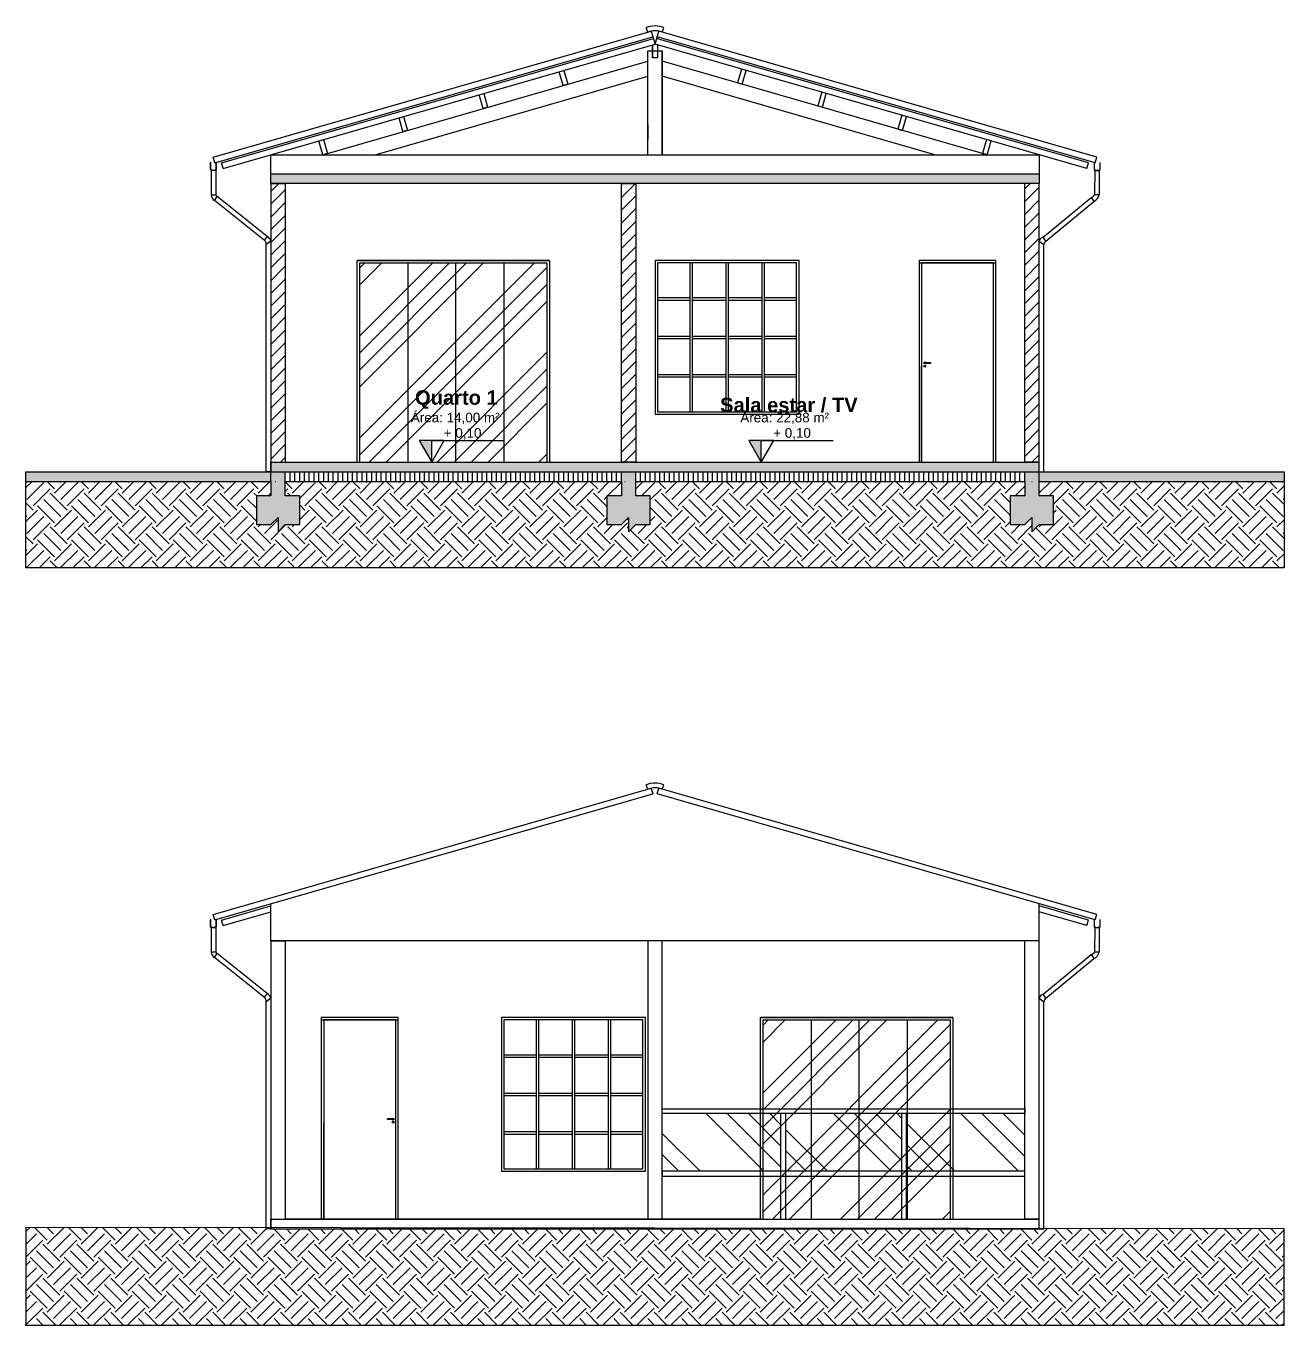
# Model space of a CAD drawing. Header units: inches. Extents: x 0 to 3265, y -67 to 1352.
# Drawn here: x 0 to 1310, y 0 to 1352 of the extents above; entities that cross this region are included whole.
import ezdxf

# ---------------------------------------------------------------- set-up
doc = ezdxf.new("R2010")
doc.units = ezdxf.units.IN
doc.header["$MEASUREMENT"] = 0
doc.styles.get("Standard").update_dxf_attribs({"font": 'arial.ttf'})
pattern_1 = [(50, (255, 887.973), (14.3452, -1.25504), [1.5, -16.5]), (355, (255, 887.973), (-2.77503, 15.04384), [1.2, -13.2]), (100.4514, (256.195, 887.869), (11.57018, 13.7888), [1.2748, -14.02284]), (46.1842, (255, 891.973), (21.34483, -3.3104), [2.25, -24.75]), (96.6356, (256.779, 891.698), (18.69324, 19.48237), [1.9122, -21.03428]), (351.1842, (255, 891.973), (18.69324, 19.48237), [1.8, -19.8]), (21, (257, 890.973), (11.93814, -8.05238), [1.5, -16.5]), (326, (257, 890.973), (4.8663, 14.503), [1.2, -13.2]), (71.4514, (257.995, 890.302), (16.80445, 6.45062), [1.2748, -14.02284]), (37.5, (255, 887.9735), (0.243197, 6.657877), [0, -13.04, 0, -13.4, 0, -13.25]), (7.5, (255, 887.9735), (5.26139, 7.888234), [0, -7.64, 0, -12.74, 0, -5.05]), (327.5, (250.54, 887.9735), (10.67645, -0.451097), [0, -5, 0, -15.6, 0, -20.7]), (317.5, (248.54, 887.9735), (11.66372, 2.0021), [0, -6.5, 0, -10.36, 0, -14.7])]

msp = doc.modelspace()

# ---------------------------------------------------------------- hatches: boundary and pattern name
h = msp.add_hatch()
h.set_pattern_fill('AR-CONC', color=256, scale=2, angle=90)
h.set_pattern_definition([(140, (255, 887.973), (1.25504, 14.3452), [1.5, -16.5]), (85, (255, 887.973), (-15.04384, -2.77503), [1.2, -13.2]), (190.4514, (255.105, 889.169), (-13.7888, 11.57018), [1.2748, -14.02284]), (136.1842, (251, 887.973), (3.3104, 21.34483), [2.25, -24.75]), (186.6356, (251.276, 889.752), (-19.48237, 18.69324), [1.9122, -21.0343]), (81.1842, (251, 887.973), (-19.4824, 18.69324), [1.8, -19.8]), (111, (252, 889.973), (8.05238, 11.93814), [1.5, -16.5]), (56, (252, 889.973), (-14.503, 4.8663), [1.2, -13.2]), (161.4514, (252.671, 890.968), (-6.45062, 16.80445), [1.2748, -14.02284]), (127.5, (255, 887.9735), (-6.657877, 0.243197), [0, -13.04, 0, -13.4, 0, -13.25]), (97.5, (255, 887.9735), (-7.888234, 5.26139), [0, -7.64, 0, -12.74, 0, -5.05]), (57.5, (255, 883.5135), (0.451097, 10.67645), [0, -5, 0, -15.6, 0, -20.7]), (47.5, (255, 881.5135), (-2.0021, 11.66372), [0, -6.5, 0, -10.36, 0, -14.7])])
h.paths.add_polyline_path([(1055, 1197.97348), (255, 1197.97348), (255, 1187.97348), (270, 1187.97348), (1055, 1187.97348)])
h = msp.add_hatch()
h.set_pattern_fill('ANSI31', color=256, scale=75)
h.set_pattern_definition([(45, (255, 887.9735), (-6.62913, 6.62913), [])])
h.paths.add_polyline_path([(255, 897.97348), (270, 897.97348), (270, 1187.97348), (255, 1187.97348)])
h.paths.add_polyline_path([(620, 897.97348), (635, 897.97348), (635, 1187.97348), (620, 1187.97348)])
h.paths.add_polyline_path([(1040, 897.97348), (1055, 897.97348), (1055, 1187.97348), (1040, 1187.97348)])
h = msp.add_hatch()
h.set_pattern_fill('ANSI34', color=256, scale=100)
h.set_pattern_definition([(45, (0, 788.035), (-53.033, 53.033), []), (45, (17.68, 788.035), (-53.033, 53.033), []), (45, (35.355, 788.035), (-53.033, 53.033), []), (45, (53.03, 788.035), (-53.033, 53.033), [])])
h.paths.add_polyline_path([(542.5, 1105.47348), (347.5, 1105.47348), (347.5, 897.97348), (542.5, 897.97348)])
at = {"true_color": 0x000000}
h = msp.add_hatch(color=18, dxfattribs=at)
h.dxf.hatch_style = 1
h.paths.add_polyline_path([(935.93287, 1001.25155), (935.93287, 1001.75155), (936.7989, 1001.75155, 0.767326988), (934.93287, 1001.25155, 0.767326988), (936.7989, 1000.75155), (935.93287, 1000.75155)])
h = msp.add_hatch(color=256)
h.dxf.hatch_style = 1
h.paths.add_polyline_path([(422.5, 920.524), (409.48045, 920.524), (422.5, 897.97348)])
h = msp.add_hatch(color=256)
h.dxf.hatch_style = 1
h.paths.add_polyline_path([(765.56615, 920.524), (752.54661, 920.524), (765.56615, 897.97348)])
h = msp.add_hatch()
h.set_pattern_fill('AR-CONC', color=256, scale=2)
h.set_pattern_definition(pattern_1)
h.paths.add_polyline_path([(1055, 887.97348), (1055, 897.97348), (255, 897.97348), (255, 887.97348)])
h = msp.add_hatch()
h.set_pattern_fill('AR-CONC', color=256, scale=2)
h.set_pattern_definition(pattern_1)
h.paths.add_polyline_path([(255, 877.97348), (255, 887.97348), (0, 887.97348), (0, 877.97348)])
h.paths.add_polyline_path([(1310, 877.97348), (1310, 887.97348), (1060, 887.97348), (1055, 887.97348), (1055, 877.97348)])
h = msp.add_hatch()
h.set_pattern_fill('AR-CONC', color=256, scale=2)
h.set_pattern_definition(pattern_1)
h.paths.add_polyline_path([(255, 877.97348), (255, 862.97348), (240, 862.97348), (240, 832.97348), (255, 832.97348), (262.5, 840.47348), (262.5, 825.47348), (270, 832.97348), (285, 832.97348), (285, 862.97348), (270, 862.97348), (270, 877.97348), (270, 887.97348), (255, 887.97348)])
h.paths.add_polyline_path([(620, 887.97348), (620, 877.97348), (620, 862.97348), (605, 862.97348), (605, 832.97348), (620, 832.97348), (627.5, 840.47348), (627.5, 825.47348), (635, 832.97348), (650, 832.97348), (650, 862.97348), (635, 862.97348), (635, 877.97348), (635, 887.97348)])
h.paths.add_polyline_path([(1055, 887.97348), (1040, 887.97348), (1040, 877.97348), (1040, 862.97348), (1025, 862.97348), (1025, 832.97348), (1040, 832.97348), (1047.5, 840.47348), (1047.5, 825.47348), (1055, 832.97348), (1070, 832.97348), (1070, 862.97348), (1055, 862.97348), (1055, 877.97348)])
h = msp.add_hatch()
h.set_pattern_fill('_USER', color=256, scale=5, angle=90, pattern_type=0)
h.set_pattern_definition([(90, (255, 887.9735), (-5, 3e-16), [])])
h.paths.add_polyline_path([(620, 877.97348), (620, 887.97348), (270, 887.97348), (270, 877.97348)])
h.paths.add_polyline_path([(1040, 877.97348), (1040, 887.97348), (635, 887.97348), (635, 877.97348)])
h = msp.add_hatch()
h.set_pattern_fill('EARTH', color=256, scale=100, angle=45)
h.set_pattern_definition([(45, (255, 887.973), (4e-15, 35.35534), [25, -25]), (45, (248.37, 894.603), (4e-15, 35.35534), [25, -25]), (45, (241.742, 901.232), (4e-15, 35.35534), [25, -25]), (135, (241.742, 905.65), (-35.35534, 4e-15), [25, -25]), (135, (248.37, 912.28), (-35.35534, 4e-15), [25, -25]), (135, (255, 918.91), (-35.35534, 4e-15), [25, -25])])
h.paths.add_polyline_path([(1310, 787.97348), (1310, 877.97348), (1055, 877.97348), (1055, 862.97348), (1070, 862.97348), (1070, 832.97348), (1055, 832.97348), (1047.5, 825.47348), (1047.5, 840.47348), (1040, 832.97348), (1025, 832.97348), (1025, 862.97348), (1040, 862.97348), (1040, 877.97348), (635, 877.97348), (635, 862.97348), (650, 862.97348), (650, 832.97348), (635, 832.97348), (627.5, 825.47348), (627.5, 840.47348), (620, 832.97348), (605, 832.97348), (605, 862.97348), (620, 862.97348), (620, 877.97348), (270, 877.97348), (270, 862.97348), (285, 862.97348), (285, 832.97348), (270, 832.97348), (262.5, 825.47348), (262.5, 840.47348), (255, 832.97348), (240, 832.97348), (240, 862.97348), (255, 862.97348), (255, 877.97348), (0, 877.97348), (0, 787.97348), (250, 787.97348)])
h = msp.add_hatch()
h.set_pattern_fill('AR-CONC', color=256, scale=2)
h.set_pattern_definition(pattern_1)
h.paths.add_polyline_path([(285, 862.97348), (270, 862.97348), (270, 877.97348), (255, 877.97348), (255, 862.97348), (240, 862.97348), (240, 832.97348), (255, 832.97348), (262.5, 840.47348), (262.5, 825.47348), (270, 832.97348), (285, 832.97348)])
h.paths.add_polyline_path([(650, 862.97348), (635, 862.97348), (635, 877.97348), (620, 877.97348), (620, 862.97348), (605, 862.97348), (605, 832.97348), (620, 832.97348), (627.5, 840.47348), (627.5, 825.47348), (635, 832.97348), (650, 832.97348)])
h.paths.add_polyline_path([(1070, 862.97348), (1055, 862.97348), (1055, 877.97348), (1040, 877.97348), (1040, 862.97348), (1025, 862.97348), (1025, 832.97348), (1040, 832.97348), (1047.5, 840.47348), (1047.5, 825.47348), (1055, 832.97348), (1070, 832.97348)])
h = msp.add_hatch()
h.set_pattern_fill('ANSI34', color=256, scale=100)
h.set_pattern_definition([(45, (420, 0.06), (-53.033, 53.033), []), (45, (437.68, 0.06), (-53.033, 53.033), []), (45, (455.355, 0.06), (-53.033, 53.033), []), (45, (473.03, 0.06), (-53.033, 53.033), [])])
h.paths.add_polyline_path([(962.5, 317.5), (767.5, 317.5), (767.5, 110), (962.5, 110)])
h = msp.add_hatch()
h.set_pattern_fill('ANSI34', color=256, scale=125, angle=90)
h.paths.add_polyline_path([(785.83333, 160), (785.83333, 220), (662.5, 220), (662.5, 160)])
h.paths.add_polyline_path([(916.66667, 220), (916.66667, 160), (1040, 160), (1040, 220)])
h.paths.add_polyline_path([(911.66667, 160), (911.66667, 220), (790.83333, 220), (790.83333, 160)])
h = msp.add_hatch(color=18, dxfattribs=at)
h.dxf.hatch_style = 1
h.paths.add_polyline_path([(382.43287, 214.27807), (382.43287, 213.77807), (381.56685, 213.77807, 0.767326988), (383.43287, 214.27807, 0.767326988), (381.56685, 214.77807), (382.43287, 214.77807)])
h = msp.add_hatch()
h.set_pattern_fill('EARTH', color=256, scale=100, angle=45)
h.paths.add_polyline_path([(1310, 100), (1060, 100.30208), (1060, 100), (1055, 100), (255, 100), (250, 100), (250, 101.2808), (0, 101.58287), (0, 0), (1310, 0)])

# ---------------------------------------------------------------- linework, layer by layer
for p, q in [((647.5, 1345.53298), (645.66027, 1350.18221)), ((662.5, 1345.53298), (664.33973, 1350.18221)), ((196.65984, 1209.5037), (195, 1215.26954)), ((205.26438, 1203.65584), (203.60454, 1209.42168)), ((1104.73562, 1203.65584), (1106.39546, 1209.42168)), ((1113.34016, 1209.5037), (1115, 1215.26954)), ((345, 1107.97348), (395, 1107.97348)), ((347.5, 1105.47348), (397.5, 1105.47348)), ((397.5, 1105.47348), (397.5, 897.97348)), ((445, 1107.97348), (495, 1107.97348)), ((447.5, 897.97348), (447.5, 1105.47348)), ((447.5, 1105.47348), (497.5, 1105.47348)), ((497.5, 1105.47348), (497.5, 897.97348)), ((691.25, 1105.47348), (691.25, 950.47348)), ((693.75, 1105.47348), (693.75, 950.47348)), ((728.75, 1105.47348), (728.75, 950.47348)), ((731.25, 1105.47348), (731.25, 950.47348)), ((766.25, 1105.47348), (766.25, 950.47348)), ((768.75, 1105.47348), (768.75, 950.47348)), ((930, 1105.47348), (1010, 1105.47348)), ((657.5, 1069.22348), (691.25, 1069.22348)), ((693.75, 1069.22348), (728.75, 1069.22348)), ((731.25, 1069.22348), (766.25, 1069.22348)), ((768.75, 1069.22348), (802.5, 1069.22348)), ((657.5, 1066.72348), (691.25, 1066.72348)), ((693.75, 1066.72348), (728.75, 1066.72348)), ((731.25, 1066.72348), (766.25, 1066.72348)), ((768.75, 1066.72348), (802.5, 1066.72348)), ((657.5, 1029.22348), (691.25, 1029.22348)), ((693.75, 1029.22348), (728.75, 1029.22348)), ((731.25, 1029.22348), (766.25, 1029.22348)), ((768.75, 1029.22348), (802.5, 1029.22348)), ((657.5, 1026.72348), (691.25, 1026.72348)), ((693.75, 1026.72348), (728.75, 1026.72348)), ((731.25, 1026.72348), (766.25, 1026.72348)), ((768.75, 1026.72348), (802.5, 1026.72348)), ((657.5, 989.22348), (691.25, 989.22348)), ((693.75, 989.22348), (728.75, 989.22348)), ((731.25, 989.22348), (766.25, 989.22348)), ((768.75, 989.22348), (802.5, 989.22348)), ((932.5, 897.97348), (932.5, 997.97348)), ((657.5, 986.72348), (691.25, 986.72348)), ((693.75, 986.72348), (728.75, 986.72348)), ((731.25, 986.72348), (766.25, 986.72348)), ((768.75, 986.72348), (802.5, 986.72348)), ((655, 947.97348), (805, 947.97348)), ((422.5, 897.97348), (422.5, 920.524)), ((422.5, 920.524), (497.5, 920.524)), ((765.56615, 897.97348), (765.56615, 920.524)), ((765.56615, 920.524), (840.56615, 920.524)), ((397.5, 897.97348), (447.5, 897.97348)), ((740.56615, 897.97348), (790.56615, 897.97348)), ((255, 877.97348), (255, 887.97348)), ((270, 877.97348), (270, 887.97348)), ((620, 877.97348), (620, 887.97348)), ((635, 877.97348), (635, 887.97348)), ((1040, 877.97348), (1040, 887.97348)), ((1055, 877.97348), (1055, 887.97348)), ((647.5, 557.5595), (645.66027, 562.20873)), ((662.5, 557.5595), (664.33973, 562.20873)), ((196.65984, 421.53022), (195, 427.29606)), ((205.26438, 415.68236), (203.60454, 421.4482)), ((1104.73562, 415.68236), (1106.39546, 421.4482)), ((1113.34016, 421.53022), (1115, 427.29606)), ((307.5, 317.5), (387.5, 317.5)), ((531.25, 317.5), (531.25, 162.5)), ((533.75, 317.5), (533.75, 162.5)), ((568.75, 317.5), (568.75, 162.5)), ((571.25, 317.5), (571.25, 162.5)), ((606.25, 317.5), (606.25, 162.5)), ((608.75, 317.5), (608.75, 162.5)), ((765, 320), (815, 320)), ((767.5, 317.5), (817.5, 317.5)), ((817.5, 317.5), (817.5, 110)), ((865, 320), (915, 320)), ((867.5, 110), (867.5, 317.5)), ((867.5, 317.5), (917.5, 317.5)), ((917.5, 317.5), (917.5, 110)), ((497.5, 281.25), (531.25, 281.25)), ((497.5, 278.75), (531.25, 278.75)), ((533.75, 281.25), (568.75, 281.25)), ((533.75, 278.75), (568.75, 278.75)), ((571.25, 281.25), (606.25, 281.25)), ((571.25, 278.75), (606.25, 278.75)), ((608.75, 281.25), (642.5, 281.25)), ((608.75, 278.75), (642.5, 278.75)), ((497.5, 241.25), (531.25, 241.25)), ((497.5, 238.75), (531.25, 238.75)), ((533.75, 241.25), (568.75, 241.25)), ((533.75, 238.75), (568.75, 238.75)), ((571.25, 241.25), (606.25, 241.25)), ((571.25, 238.75), (606.25, 238.75)), ((608.75, 241.25), (642.5, 241.25)), ((608.75, 238.75), (642.5, 238.75)), ((785.83333, 220), (785.83333, 110)), ((790.83333, 220), (790.83333, 110)), ((911.66667, 220), (911.66667, 110)), ((916.66667, 220), (916.66667, 110)), ((310, 110), (310, 210)), ((497.5, 201.25), (531.25, 201.25)), ((497.5, 198.75), (531.25, 198.75)), ((533.75, 201.25), (568.75, 201.25)), ((533.75, 198.75), (568.75, 198.75)), ((571.25, 201.25), (606.25, 201.25)), ((571.25, 198.75), (606.25, 198.75)), ((608.75, 201.25), (642.5, 201.25)), ((608.75, 198.75), (642.5, 198.75)), ((495, 160), (645, 160)), ((270, 110), (300, 110)), ((765, 110), (270, 110)), ((397.5, 110), (447.5, 110)), ((740.56615, 110), (790.56615, 110))]:
    msp.add_line(p, q)
for points in [[(195, 1215.26954), (651.12704, 1346.57711)], [(196.65984, 1209.5037), (652.78688, 1340.81127)], [(203.60454, 1209.42168), (653.34016, 1338.88932)], [(651.12704, 1346.57711), (655, 1333.12348), (658.87296, 1346.57711)], [(1106.39546, 1209.42168), (656.65984, 1338.88932)], [(1113.34016, 1209.5037), (657.21312, 1340.81127)], [(1115, 1215.26954), (658.87296, 1346.57711)], [(205.26438, 1203.65584), (205.26438, 1203.65584), (655, 1333.12348)], [(647.5, 1217.97348), (647.5, 1325.97348)], [(647.5, 1325.97348), (662.5, 1325.97348), (662.5, 1217.97348)], [(647.5, 1217.97348), (647.5, 1325.97348)], [(652.5, 1332.40379), (652.5, 1318.82348)], [(657.5, 1332.40379), (657.5, 1318.82348), (652.5, 1318.82348), (652.5, 1332.40379)], [(1104.73562, 1203.65584), (1104.73562, 1203.65584), (655, 1333.12348)], [(657.5, 1332.40379), (657.5, 1318.82348)], [(662.5, 1217.97348), (662.5, 1325.97348)], [(309.22204, 1217.97348), (647.5, 1315.35525)], [(1000.77796, 1217.97348), (662.5, 1315.35525)], [(363.44409, 1217.97348), (647.5, 1299.74608)], [(559.31541, 1289.96911), (555.16581, 1304.38371), (559.97067, 1305.76691), (564.12028, 1291.35231), (559.31541, 1289.96911)], [(946.55591, 1217.97348), (662.5, 1299.74608)], [(745.87972, 1291.35231), (750.02933, 1305.76691), (745.22446, 1307.15011), (741.07486, 1292.73551), (745.87972, 1291.35231)], [(475.95095, 1265.97057), (471.80135, 1280.38517), (476.60622, 1281.76837), (480.75582, 1267.35377), (475.95095, 1265.97057)], [(829.24418, 1267.35377), (833.39378, 1281.76837), (828.58891, 1283.15157), (824.43931, 1268.73697), (829.24418, 1267.35377)], [(392.5865, 1241.97202), (388.43689, 1256.38663), (393.24176, 1257.76983), (397.39137, 1243.35522), (392.5865, 1241.97202)], [(912.60863, 1243.35522), (916.75824, 1257.76983), (911.95337, 1259.15303), (907.80377, 1244.73843), (912.60863, 1243.35522)], [(647.5, 1249.25313), (647.5, 1234.25313)], [(309.22204, 1217.97348), (305.07244, 1232.38808), (309.87731, 1233.77129), (314.02691, 1219.35668), (309.22204, 1217.97348)], [(1000.77796, 1217.97348), (1004.92756, 1232.38808), (1000.12269, 1233.77129), (995.97309, 1219.35668), (1000.77796, 1217.97348)], [(255, 1197.97348), (255, 1217.97348), (1055, 1217.97348), (1055, 1197.97348)], [(192.32583, 1202.83936), (192.32583, 1209.85562), (191.82583, 1209.83936)], [(191.82583, 1209.83936), (191.82583, 1202.83936)], [(198.32583, 1202.83936), (198.32583, 1202.83936), (198.32583, 1209.85562), (197.82583, 1209.83936)], [(197.82583, 1209.83936), (197.82583, 1202.83936)], [(1112.69514, 1202.67312), (1112.69514, 1209.68938), (1112.19514, 1209.67312)], [(1112.19514, 1209.67312), (1112.19514, 1202.67312)], [(1118.69514, 1202.67312), (1118.69514, 1202.67312), (1118.69514, 1209.68938), (1118.19514, 1209.67312)], [(1118.19514, 1209.67312), (1118.19514, 1202.67312)], [(192.79508, 1202.11784), (192.79508, 1176.49056)], [(197.72875, 1202.3497), (197.79508, 1176.49056)], [(255, 1197.97348), (1055, 1197.97348), (1055, 1187.97348), (255, 1187.97348), (255, 1197.97348)], [(1112.8735, 1202.12861), (1112.64538, 1176.49056)], [(1117.64538, 1201.79972), (1117.64538, 1176.49056)], [(192.79782, 1176.29529), (197.79555, 1176.30811)], [(255, 887.97348), (1055, 887.97348), (1055, 1187.97348), (255, 1187.97348), (255, 887.97348), (255, 897.97348), (1055, 897.97348)], [(255, 1187.97348), (270, 1187.97348), (270, 897.97348)], [(635, 897.97348), (620, 897.97348), (620, 1187.97348), (635, 1187.97348), (635, 897.97348)], [(662.5, 1187.97348), (647.5, 1187.97348)], [(1055, 897.97348), (1040, 897.97348), (1040, 1187.97348)], [(1112.64538, 1176.49056), (1117.64538, 1176.49056)], [(196.46316, 1170.35996), (199.21732, 1174.53304)], [(248.49987, 1128.82558), (196.46316, 1170.35996)], [(251.25403, 1132.99866), (199.21732, 1174.53304)], [(1059.13312, 1132.25385), (1109.23711, 1173.50684)], [(1061.9414, 1128.11699), (1112.04539, 1169.36998)], [(1109.23711, 1173.50684), (1112.04539, 1169.36998)], [(251.25403, 1132.99866), (248.05863, 1129.15296)], [(255, 1128.11699), (250, 1124.45774)], [(255, 887.97348), (250, 887.97348), (250, 1124.45774)], [(1055, 1128.1822), (1060, 1124.45774)], [(1055, 887.97348), (1060, 887.97348), (1060, 1124.45774)], [(1061.9414, 1128.11699), (1059.13312, 1132.25385)], [(345, 1107.97348), (345, 1107.97348), (345, 1107.97348), (545, 1107.97348), (545, 1107.97348), (345, 1107.97348), (345, 1107.97348), (345, 1107.97348), (345, 1107.97348), (345, 1107.97348)], [(345, 897.97348), (345, 1107.97348), (545, 1107.97348), (545, 897.97348)], [(347.5, 897.97348), (347.5, 1105.47348), (542.5, 1105.47348), (542.5, 897.97348)], [(655, 1107.97348), (655, 947.97348), (805, 947.97348), (805, 1107.97348), (655, 1107.97348)], [(657.5, 1105.47348), (657.5, 950.47348), (802.5, 950.47348), (802.5, 1105.47348), (657.5, 1105.47348)], [(1010, 897.97348), (1010, 897.97348), (1010, 1107.97348), (930, 1107.97348), (930, 897.97348)], [(1007.5, 897.97348), (1007.5, 1105.47348), (932.5, 1105.47348), (932.5, 897.97348)], [(935.93287, 1001.25155), (935.93287, 1000.75155), (935.93287, 1001.75155), (941.93287, 1001.75155), (941.93287, 1000.75155), (935.93287, 1000.75155)], [(270, 897.97348), (345, 897.97348)], [(1060, 887.97348), (1310, 887.97348), (1310, 787.97348), (250, 787.97348), (0, 787.97348), (0, 887.97348), (255, 887.97348)], [(255, 887.97348), (1055, 887.97348)], [(0, 877.97348), (255, 877.97348)], [(255, 877.97348), (255, 862.97348), (240, 862.97348), (240, 832.97348), (255, 832.97348), (262.5, 840.47348), (262.5, 825.47348), (270, 832.97348), (285, 832.97348), (285, 862.97348), (270, 862.97348), (270, 877.97348)], [(259.86551, 877.97348), (260.07132, 877.97348)], [(270, 877.97348), (620, 877.97348)], [(620, 877.97348), (620, 862.97348), (605, 862.97348), (605, 832.97348), (620, 832.97348), (627.5, 840.47348), (627.5, 825.47348), (635, 832.97348), (650, 832.97348), (650, 862.97348), (635, 862.97348), (635, 877.97348)], [(623.5635, 877.97348), (624.0642, 877.97348)], [(635, 877.97348), (1040, 877.97348)], [(1040, 877.97348), (1040, 862.97348), (1025, 862.97348), (1025, 832.97348), (1040, 832.97348), (1047.5, 840.47348), (1047.5, 825.47348), (1055, 832.97348), (1070, 832.97348), (1070, 862.97348), (1055, 862.97348), (1055, 877.97348)], [(1047.3211, 877.97348), (1047.79962, 877.97348)], [(1055, 877.97348), (1310, 877.97348)], [(195, 427.29606), (651.12704, 558.60363)], [(651.12704, 558.60363), (652.78688, 552.83779)], [(657.21312, 552.83779), (658.87296, 558.60363)], [(1115, 427.29606), (658.87296, 558.60363)], [(196.65984, 421.53022), (652.78688, 552.83779)], [(1113.34016, 421.53022), (657.21312, 552.83779)], [(203.60454, 421.4482), (255, 436.24367)], [(255, 400), (255, 438.32489)], [(1055, 400), (1055, 438.32489)], [(1106.39546, 421.4482), (1055, 436.24367)], [(192.32583, 414.86588), (192.32583, 421.88214), (191.82583, 421.86588)], [(191.82583, 421.86588), (191.82583, 414.86588)], [(198.32583, 414.86588), (198.32583, 414.86588), (198.32583, 421.88214), (197.82583, 421.86588)], [(197.82583, 421.86588), (197.82583, 414.86588)], [(205.26438, 415.68236), (255, 430)], [(1104.73562, 415.68236), (1104.73562, 415.68236), (1055, 430)], [(1112.69514, 414.69964), (1112.69514, 421.7159), (1112.19514, 421.69964)], [(1112.19514, 421.69964), (1112.19514, 414.69964)], [(1118.69514, 414.69964), (1118.69514, 414.69964), (1118.69514, 421.7159), (1118.19514, 421.69964)], [(1118.19514, 421.69964), (1118.19514, 414.69964)], [(192.79508, 414.14436), (192.79508, 388.51708)], [(197.72875, 414.37622), (197.79508, 388.51708)], [(1112.8735, 414.15513), (1112.64538, 388.51708)], [(1117.64538, 413.82624), (1117.64538, 388.51708)], [(255, 100), (1055, 100), (1055, 400), (255, 400), (255, 100), (255, 110), (1055, 110)], [(255, 400), (270, 400), (270, 110)], [(662.5, 400), (647.5, 400)], [(647.5, 400), (647.5, 400), (647.5, 110), (662.5, 110), (662.5, 400), (647.5, 400)], [(1055, 110), (1040, 110), (1040, 400)], [(192.79782, 388.32181), (197.79555, 388.33463)], [(196.46316, 382.38648), (199.21732, 386.55956)], [(248.49987, 340.8521), (196.46316, 382.38648)], [(251.25403, 345.02518), (199.21732, 386.55956)], [(1059.13312, 344.28037), (1109.23711, 385.53336)], [(1061.9414, 340.14351), (1112.04539, 381.3965)], [(1109.23711, 385.53336), (1112.04539, 381.3965)], [(1112.64538, 388.51708), (1117.64538, 388.51708)], [(251.25403, 345.02518), (248.05863, 341.17948)], [(255, 340.14351), (250, 336.48426)], [(1055, 340.20872), (1060, 336.48426)], [(1061.9414, 340.14351), (1059.13312, 344.28037)], [(255, 100), (250, 100), (250, 336.48426)], [(1055, 100), (1060, 100), (1060, 336.48426)], [(387.5, 110), (387.5, 110), (387.5, 320), (307.5, 320), (307.5, 110)], [(385, 110), (385, 317.5), (310, 317.5), (310, 110)], [(495, 320), (495, 160), (645, 160), (645, 320), (495, 320)], [(497.5, 317.5), (497.5, 162.5), (642.5, 162.5), (642.5, 317.5), (497.5, 317.5)], [(765, 320), (765, 320), (765, 320), (965, 320), (965, 320), (765, 320), (765, 320), (765, 320), (765, 320), (765, 320)], [(765, 110), (765, 320), (965, 320), (965, 110)], [(767.5, 110), (767.5, 317.5), (962.5, 317.5), (962.5, 110)], [(662.5, 220), (662.5, 225), (1040, 225), (1040, 220), (662.5, 220), (662.5, 225)], [(382.43287, 214.27807), (382.43287, 214.77807), (382.43287, 213.77807), (376.43287, 213.77807), (376.43287, 214.77807), (382.43287, 214.77807)], [(662.5, 155), (662.5, 155), (1040, 155), (1040, 160), (662.5, 160), (662.5, 155)], [(270, 110), (345, 110)], [(0, 101.58287), (0, 0), (1310, 0), (1310, 100), (0, 101.58287)], [(255, 100), (1055, 100)]]:
    msp.add_lwpolyline(points)
for points in [[(657.5, 1105.47348), (657.5, 950.47348), (802.5, 950.47348), (802.5, 1105.47348)], [(422.5, 897.97348), (435.51955, 920.524), (409.48045, 920.524)], [(765.56615, 897.97348), (778.5857, 920.524), (752.54661, 920.524)], [(205.26438, 415.68236)], [(497.5, 317.5), (497.5, 162.5), (642.5, 162.5), (642.5, 317.5)]]:
    msp.add_lwpolyline(points, close=True)
for centre in [(935.93287, 1001.25155), (935.87942, 997.97348), (382.43287, 214.27807), (382.43287, 210.99957)]:
    msp.add_circle(centre, 1)
for centre, radius, start, end in [((655, 1326.57948), 25.38345, 68.41102602, 111.58897398), ((655, 1326.57948), 20.38345, 68.41102602, 111.58897398), ((195.07583, 1206.19348), 4.6704, 225.90323734, 314.09676266), ((195.07583, 1206.61429), 4.6704, 233.92706189, 306.07293811), ((1115.44514, 1206.02724), 4.6704, 225.90323734, 314.09676266), ((1115.44514, 1206.44806), 4.6704, 233.92706189, 306.07293811), ((199.75226, 1176.49056), 6.95718, 180, 241.78615775), ((199.85332, 1176.49056), 2.05824, 180, 252.00094969), ((1108.47527, 1177.81555), 4.37555, 280.02703354, 342.37300129), ((1107.8053, 1178.46696), 10.0366, 294.99015998, 348.64309873), ((244.78253, 1125.0494), 5.25091, 353.53029297, 51.39771246), ((247.56184, 1126.28736), 7.65988, 13.81916852, 61.18276672), ((1060.90664, 1126.31997), 6.19324, 106.64030624, 162.50109479), ((1064.41928, 1124.45774), 4.41928, 124.10402871, 180), ((655, 538.606), 25.38345, 68.41102602, 111.58897398), ((655, 538.606), 20.38345, 68.41102602, 111.58897398), ((195.07583, 418.22), 4.6704, 225.90323734, 314.09676266), ((195.07583, 418.64081), 4.6704, 233.92706189, 306.07293811), ((1115.44514, 418.05376), 4.6704, 225.90323734, 314.09676266), ((1115.44514, 418.47458), 4.6704, 233.92706189, 306.07293811), ((199.75226, 388.51708), 6.95718, 180, 241.78615775), ((199.85332, 388.51708), 2.05824, 180, 252.00094969), ((1108.47527, 389.84207), 4.37555, 280.02703354, 342.37300129), ((1107.8053, 390.49348), 10.0366, 294.99015998, 348.64309873), ((244.78253, 337.07592), 5.25091, 353.53029297, 51.39771246), ((247.56184, 338.31388), 7.65988, 13.81916852, 61.18276672), ((1060.90664, 338.34649), 6.19324, 106.64030624, 162.50109479), ((1064.41928, 336.48426), 4.41928, 124.10402871, 180)]:
    msp.add_arc(centre, radius, start, end)
msp.add_point((0, 0))

# ---------------------------------------------------------------- texts
at = {"attachment_point": 1}
for s, width, insert, char_height in [('{\\fArial|b1|i0|c0|p34;Quarto 1}', 93.2642948, (405.08139, 972.77974), 15), ('{\\fArial|b1|i0|c0|p34;Sala estar / TV}', 175.0536279, (722.80041, 965.06008), 15), ('Área: 14,00 m²', 99.4001021, (400.78631, 949.4793), 10), ('Área: 22,88 m²', 99.4001021, (743.85247, 949.4793), 10), ('\\pi-30,l40,t40;+ 0,10', 71.0483032, (425.03265, 933.43884), 10), ('\\pi-30,l40,t40;+ 0,10', 71.0483032, (768.09881, 933.43884), 10)]:
    msp.add_mtext_dynamic_manual_height_columns(s, width=width, gutter_width=1, heights=[0], dxfattribs=dict(at, insert=insert, char_height=char_height))

doc.saveas('drawing.dxf')
